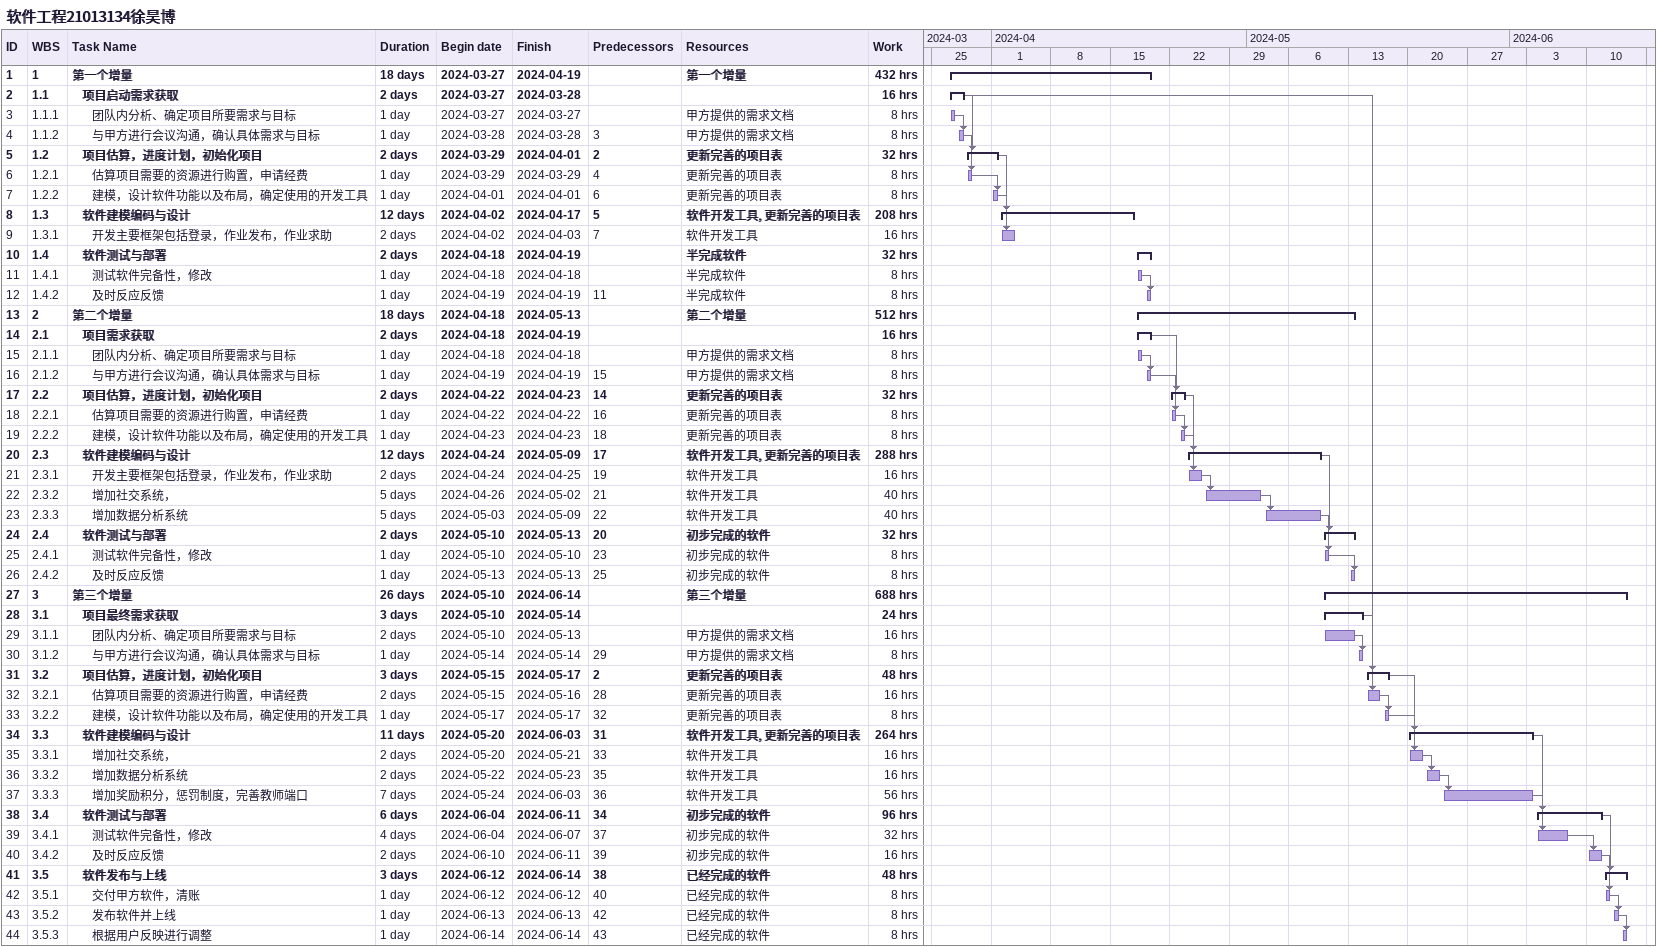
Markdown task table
软件工程21013134徐昊博

| ID | WBS | Task | Duration | Start | Finish | Predecessors | Resources | Work (h) |
|---|---|---|---|---|---|---|---|---|
| 1 | 1 | **第一个增量** | 18d | 2024-03-27 | 2024-04-19 |  | 第一个增量 | 432 |
| 2 | 1.1 | **项目启动需求获取** | 2d | 2024-03-27 | 2024-03-28 |  |  | 16 |
| 3 | 1.1.1 | 团队内分析、确定项目所要需求与目标 | 1d | 2024-03-27 | 2024-03-27 |  | 甲方提供的需求文档 | 8 |
| 4 | 1.1.2 | 与甲方进行会议沟通，确认具体需求与目标 | 1d | 2024-03-28 | 2024-03-28 | 3 | 甲方提供的需求文档 | 8 |
| 5 | 1.2 | **项目估算，进度计划，初始化项目** | 2d | 2024-03-29 | 2024-04-01 | 2 | 更新完善的项目表 | 32 |
| 6 | 1.2.1 | 估算项目需要的资源进行购置，申请经费 | 1d | 2024-03-29 | 2024-03-29 | 4 | 更新完善的项目表 | 8 |
| 7 | 1.2.2 | 建模，设计软件功能以及布局，确定使用的开发工具 | 1d | 2024-04-01 | 2024-04-01 | 6 | 更新完善的项目表 | 8 |
| 8 | 1.3 | **软件建模编码与设计** | 12d | 2024-04-02 | 2024-04-17 | 5 | 软件开发工具, 更新完善的项目表 | 208 |
| 9 | 1.3.1 | 开发主要框架包括登录，作业发布，作业求助 | 2d | 2024-04-02 | 2024-04-03 | 7 | 软件开发工具 | 16 |
| 10 | 1.4 | **软件测试与部署** | 2d | 2024-04-18 | 2024-04-19 |  | 半完成软件 | 32 |
| 11 | 1.4.1 | 测试软件完备性，修改 | 1d | 2024-04-18 | 2024-04-18 |  | 半完成软件 | 8 |
| 12 | 1.4.2 | 及时反应反馈 | 1d | 2024-04-19 | 2024-04-19 | 11 | 半完成软件 | 8 |
| 13 | 2 | **第二个增量** | 18d | 2024-04-18 | 2024-05-13 |  | 第二个增量 | 512 |
| 14 | 2.1 | **项目需求获取** | 2d | 2024-04-18 | 2024-04-19 |  |  | 16 |
| 15 | 2.1.1 | 团队内分析、确定项目所要需求与目标 | 1d | 2024-04-18 | 2024-04-18 |  | 甲方提供的需求文档 | 8 |
| 16 | 2.1.2 | 与甲方进行会议沟通，确认具体需求与目标 | 1d | 2024-04-19 | 2024-04-19 | 15 | 甲方提供的需求文档 | 8 |
| 17 | 2.2 | **项目估算，进度计划，初始化项目** | 2d | 2024-04-22 | 2024-04-23 | 14 | 更新完善的项目表 | 32 |
| 18 | 2.2.1 | 估算项目需要的资源进行购置，申请经费 | 1d | 2024-04-22 | 2024-04-22 | 16 | 更新完善的项目表 | 8 |
| 19 | 2.2.2 | 建模，设计软件功能以及布局，确定使用的开发工具 | 1d | 2024-04-23 | 2024-04-23 | 18 | 更新完善的项目表 | 8 |
| 20 | 2.3 | **软件建模编码与设计** | 12d | 2024-04-24 | 2024-05-09 | 17 | 软件开发工具, 更新完善的项目表 | 288 |
| 21 | 2.3.1 | 开发主要框架包括登录，作业发布，作业求助 | 2d | 2024-04-24 | 2024-04-25 | 19 | 软件开发工具 | 16 |
| 22 | 2.3.2 | 增加社交系统， | 5d | 2024-04-26 | 2024-05-02 | 21 | 软件开发工具 | 40 |
| 23 | 2.3.3 | 增加数据分析系统 | 5d | 2024-05-03 | 2024-05-09 | 22 | 软件开发工具 | 40 |
| 24 | 2.4 | **软件测试与部署** | 2d | 2024-05-10 | 2024-05-13 | 20 | 初步完成的软件 | 32 |
| 25 | 2.4.1 | 测试软件完备性，修改 | 1d | 2024-05-10 | 2024-05-10 | 23 | 初步完成的软件 | 8 |
| 26 | 2.4.2 | 及时反应反馈 | 1d | 2024-05-13 | 2024-05-13 | 25 | 初步完成的软件 | 8 |
| 27 | 3 | **第三个增量** | 26d | 2024-05-10 | 2024-06-14 |  | 第三个增量 | 688 |
| 28 | 3.1 | **项目最终需求获取** | 3d | 2024-05-10 | 2024-05-14 |  |  | 24 |
| 29 | 3.1.1 | 团队内分析、确定项目所要需求与目标 | 2d | 2024-05-10 | 2024-05-13 |  | 甲方提供的需求文档 | 16 |
| 30 | 3.1.2 | 与甲方进行会议沟通，确认具体需求与目标 | 1d | 2024-05-14 | 2024-05-14 | 29 | 甲方提供的需求文档 | 8 |
| 31 | 3.2 | **项目估算，进度计划，初始化项目** | 3d | 2024-05-15 | 2024-05-17 | 2 | 更新完善的项目表 | 48 |
| 32 | 3.2.1 | 估算项目需要的资源进行购置，申请经费 | 2d | 2024-05-15 | 2024-05-16 | 28 | 更新完善的项目表 | 16 |
| 33 | 3.2.2 | 建模，设计软件功能以及布局，确定使用的开发工具 | 1d | 2024-05-17 | 2024-05-17 | 32 | 更新完善的项目表 | 8 |
| 34 | 3.3 | **软件建模编码与设计** | 11d | 2024-05-20 | 2024-06-03 | 31 | 软件开发工具, 更新完善的项目表 | 264 |
| 35 | 3.3.1 | 增加社交系统， | 2d | 2024-05-20 | 2024-05-21 | 33 | 软件开发工具 | 16 |
| 36 | 3.3.2 | 增加数据分析系统 | 2d | 2024-05-22 | 2024-05-23 | 35 | 软件开发工具 | 16 |
| 37 | 3.3.3 | 增加奖励积分，惩罚制度，完善教师端口 | 7d | 2024-05-24 | 2024-06-03 | 36 | 软件开发工具 | 56 |
| 38 | 3.4 | **软件测试与部署** | 6d | 2024-06-04 | 2024-06-11 | 34 | 初步完成的软件 | 96 |
| 39 | 3.4.1 | 测试软件完备性，修改 | 4d | 2024-06-04 | 2024-06-07 | 37 | 初步完成的软件 | 32 |
| 40 | 3.4.2 | 及时反应反馈 | 2d | 2024-06-10 | 2024-06-11 | 39 | 初步完成的软件 | 16 |
| 41 | 3.5 | **软件发布与上线** | 3d | 2024-06-12 | 2024-06-14 | 38 | 已经完成的软件 | 48 |
| 42 | 3.5.1 | 交付甲方软件，清账 | 1d | 2024-06-12 | 2024-06-12 | 40 | 已经完成的软件 | 8 |
| 43 | 3.5.2 | 发布软件并上线 | 1d | 2024-06-13 | 2024-06-13 | 42 | 已经完成的软件 | 8 |
| 44 | 3.5.3 | 根据用户反映进行调整 | 1d | 2024-06-14 | 2024-06-14 | 43 | 已经完成的软件 | 8 |
